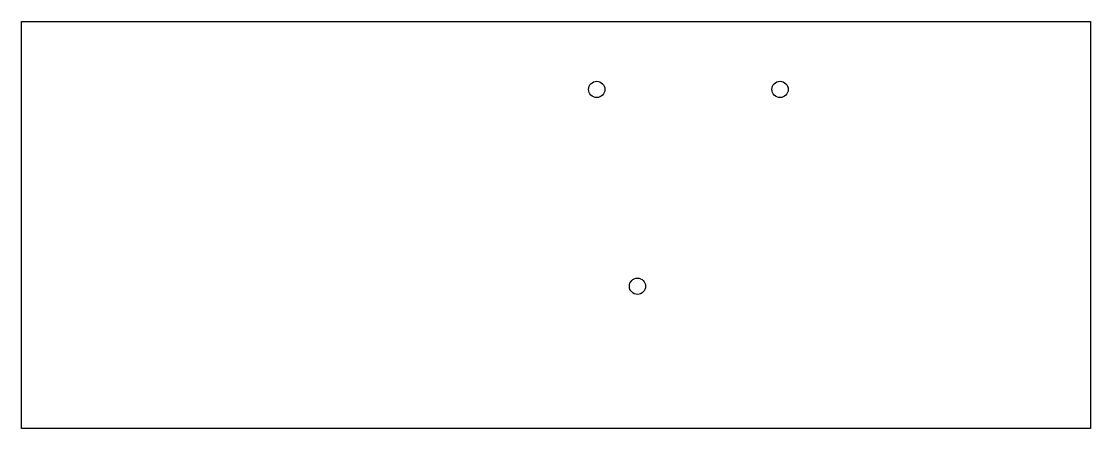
# Model space of a CAD drawing. Header units: centimetres. Extents: x -10 to 10, y -3.8 to 3.8.
import ezdxf

# ---------------------------------------------------------------- set-up
doc = ezdxf.new("R2010")
doc.units = ezdxf.units.CM
doc.layers.get('0').update_dxf_attribs({"linetype": 'CONTINUOUS'})

msp = doc.modelspace()

# ---------------------------------------------------------------- linework, layer by layer
msp.add_lwpolyline([(10, 3.81), (10, -3.81), (-10, -3.81), (-10, 3.81)], close=True)
for centre in [(0.762, 2.537), (4.191, 2.537), (1.524, -1.146)]:
    msp.add_circle(centre, 0.152)

doc.saveas('drawing.dxf')
